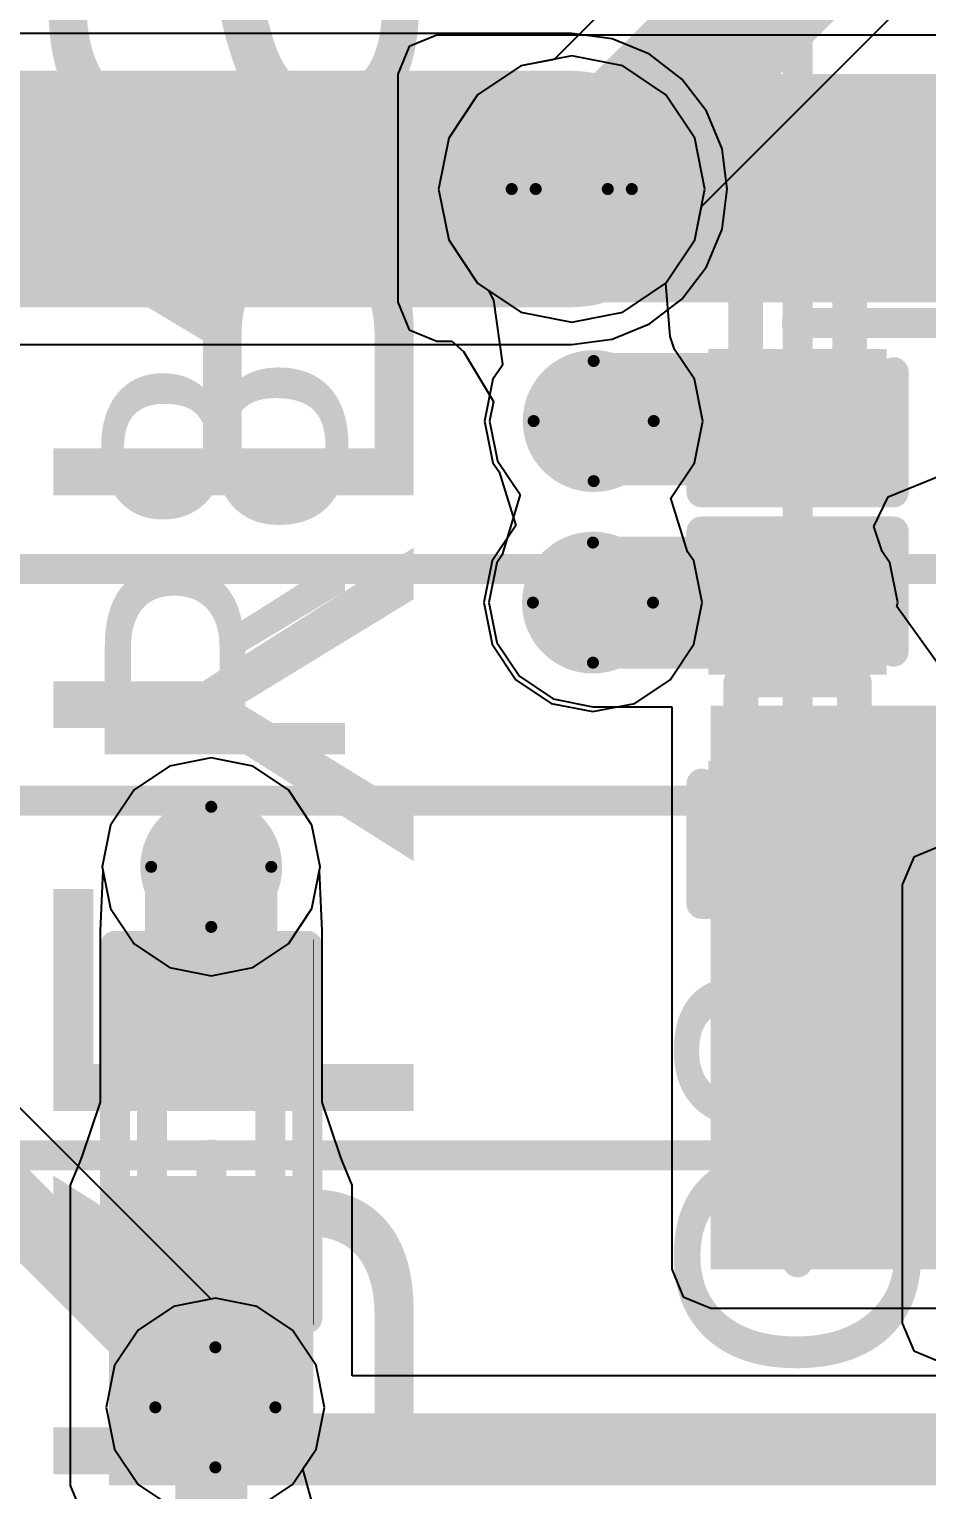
# Model space of a CAD drawing. Header units: millimetres. Extents: x -16 to 330, y -45 to 150.
# Drawn here: x 81.49 to 85.28, y 56.34 to 62.52 of the extents above; entities that cross this region are included whole.
import ezdxf

# ---------------------------------------------------------------- set-up
doc = ezdxf.new("R2010")
doc.units = ezdxf.units.MM
for name, color, linetype in [('BottomLayer', 5, 'Continuous'), ('BottomOverlay', 54, 'Continuous'), ('BottomSolder', 6, 'Continuous'), ('DrillDrawing', 1, 'Continuous'), ('Mechanical13', 56, 'Continuous'), ('MidLayer1', 16, 'Continuous'), ('MidLayer2', 76, 'Continuous'), ('TopLayer', 1, 'Continuous'), ('TopOverlay', 2, 'Continuous'), ('TopPaste', 8, 'Continuous'), ('TopSolder', 216, 'Continuous'), ('ViaHoleLayer', 16, 'Continuous')]:
    doc.layers.add(name, color=color, linetype=linetype)
doc.styles.add('Arial', font='arial.ttf', dxfattribs={"height": 0.2})

# ---------------------------------------------------------------- blocks, each defined once
blk = doc.blocks.new('C___0402_4')
at = {"layer": 'TopLayer'}
for points in [[(-0.6985, -0.3175), (-0.6985, 0.3175), (-0.2413, 0.3175), (-0.2413, -0.3175)], [(0.2413, -0.3175), (0.2413, 0.3175), (0.6985, 0.3175), (0.6985, -0.3175)]]:
    blk.add_hatch(color=1, dxfattribs=at).paths.add_polyline_path(points)
at = {"layer": 'TopPaste'}
for points in [[(-0.6985, -0.3175), (-0.6985, 0.3175), (-0.2413, 0.3175), (-0.2413, -0.3175)], [(0.2413, -0.3175), (0.2413, 0.3175), (0.6985, 0.3175), (0.6985, -0.3175)]]:
    blk.add_hatch(color=8, dxfattribs=at).paths.add_polyline_path(points)
at = {"layer": 'TopSolder'}
for points in [[(-0.7585, -0.3775), (-0.7585, 0.3775), (-0.1813, 0.3775), (-0.1813, -0.3775)], [(0.1813, -0.3775), (0.1813, 0.3775), (0.7585, 0.3775), (0.7585, -0.3775)]]:
    blk.add_hatch(color=216, dxfattribs=at).paths.add_polyline_path(points)
at = {"layer": 'TopOverlay', "const_width": 0.127}
for points in [[(-0.7874, -0.4064), (-0.7874, 0.4064)], [(-0.2794, 0.4064), (-0.7874, 0.4064)], [(0.7874, 0.4064), (0.2794, 0.4064)], [(0.7874, -0.4064), (0.7874, 0.4064)], [(-0.2794, -0.4064), (-0.7874, -0.4064)], [(0.7874, -0.4064), (0.2794, -0.4064)]]:
    blk.add_lwpolyline(points, dxfattribs=at)
at = {"layer": 'TopOverlay', "const_width": 0.0635}
for points in [[(-0.8191, 0.4064, 1), (-0.7556, 0.4064, 1)], [(-0.8191, 0.4064, 1), (-0.7556, 0.4064, 1)], [(-0.3111, 0.4064, 1), (-0.2477, 0.4064, 1)], [(0.2477, 0.4064, 1), (0.3111, 0.4064, 1)], [(0.7556, 0.4064, 1), (0.8191, 0.4064, 1)], [(0.7556, 0.4064, 1), (0.8191, 0.4064, 1)], [(-0.8191, -0.4064, 1), (-0.7556, -0.4064, 1)], [(-0.8191, -0.4064, 1), (-0.7556, -0.4064, 1)], [(-0.3111, -0.4064, 1), (-0.2477, -0.4064, 1)], [(0.2477, -0.4064, 1), (0.3111, -0.4064, 1)], [(0.7556, -0.4064, 1), (0.8191, -0.4064, 1)], [(0.7556, -0.4064, 1), (0.8191, -0.4064, 1)]]:
    blk.add_lwpolyline(points, format="xyb", close=True, dxfattribs=at)
blk = doc.blocks.new('C___0402_57')
at = {"layer": 'TopLayer'}
for points in [[(-0.6985, -0.3175), (-0.6985, 0.3175), (-0.2413, 0.3175), (-0.2413, -0.3175)], [(0.2413, -0.3175), (0.2413, 0.3175), (0.6985, 0.3175), (0.6985, -0.3175)]]:
    blk.add_hatch(color=1, dxfattribs=at).paths.add_polyline_path(points)
at = {"layer": 'TopPaste'}
for points in [[(-0.6985, -0.3175), (-0.6985, 0.3175), (-0.2413, 0.3175), (-0.2413, -0.3175)], [(0.2413, -0.3175), (0.2413, 0.3175), (0.6985, 0.3175), (0.6985, -0.3175)]]:
    blk.add_hatch(color=8, dxfattribs=at).paths.add_polyline_path(points)
at = {"layer": 'TopSolder'}
for points in [[(-0.7585, -0.3775), (-0.7585, 0.3775), (-0.1813, 0.3775), (-0.1813, -0.3775)], [(0.1813, -0.3775), (0.1813, 0.3775), (0.7585, 0.3775), (0.7585, -0.3775)]]:
    blk.add_hatch(color=216, dxfattribs=at).paths.add_polyline_path(points)
at = {"layer": 'TopOverlay', "const_width": 0.127}
for points in [[(-0.7874, 0.4064), (-0.2794, 0.4064)], [(-0.7874, 0.4064), (-0.7874, -0.4064)], [(0.2794, 0.4064), (0.7874, 0.4064)], [(0.7874, 0.4064), (0.7874, -0.4064)], [(-0.7874, -0.4064), (-0.2794, -0.4064)], [(0.2794, -0.4064), (0.7874, -0.4064)]]:
    blk.add_lwpolyline(points, dxfattribs=at)
at = {"layer": 'TopOverlay', "const_width": 0.0635}
for points in [[(-0.8191, 0.4064, 1), (-0.7556, 0.4064, 1)], [(-0.8191, 0.4064, 1), (-0.7556, 0.4064, 1)], [(-0.3111, 0.4064, 1), (-0.2477, 0.4064, 1)], [(0.2477, 0.4064, 1), (0.3111, 0.4064, 1)], [(0.7556, 0.4064, 1), (0.8191, 0.4064, 1)], [(0.7556, 0.4064, 1), (0.8191, 0.4064, 1)], [(-0.8191, -0.4064, 1), (-0.7556, -0.4064, 1)], [(-0.8191, -0.4064, 1), (-0.7556, -0.4064, 1)], [(-0.3111, -0.4064, 1), (-0.2477, -0.4064, 1)], [(0.2477, -0.4064, 1), (0.3111, -0.4064, 1)], [(0.7556, -0.4064, 1), (0.8191, -0.4064, 1)], [(0.7556, -0.4064, 1), (0.8191, -0.4064, 1)]]:
    blk.add_lwpolyline(points, format="xyb", close=True, dxfattribs=at)
blk = doc.blocks.new('R___0402_107')
at = {"layer": 'TopLayer'}
for points in [[(-0.6985, -0.3175), (-0.6985, 0.3175), (-0.2413, 0.3175), (-0.2413, -0.3175)], [(0.2413, -0.3175), (0.2413, 0.3175), (0.6985, 0.3175), (0.6985, -0.3175)]]:
    blk.add_hatch(color=1, dxfattribs=at).paths.add_polyline_path(points)
at = {"layer": 'TopPaste'}
for points in [[(-0.6985, -0.3175), (-0.6985, 0.3175), (-0.2413, 0.3175), (-0.2413, -0.3175)], [(0.2413, -0.3175), (0.2413, 0.3175), (0.6985, 0.3175), (0.6985, -0.3175)]]:
    blk.add_hatch(color=8, dxfattribs=at).paths.add_polyline_path(points)
at = {"layer": 'TopSolder'}
for points in [[(-0.7535, -0.3725), (-0.7535, 0.3725), (-0.1863, 0.3725), (-0.1863, -0.3725)], [(0.1863, -0.3725), (0.1863, 0.3725), (0.7535, 0.3725), (0.7535, -0.3725)]]:
    blk.add_hatch(color=216, dxfattribs=at).paths.add_polyline_path(points)
at = {"layer": 'TopOverlay'}
for points, const_width in [([(-0.7874, 0.4064), (-0.7874, -0.4064)], 0.127), ([(-0.7874, 0.4064), (0.7874, 0.4064)], 0.127), ([(0.7874, 0.4064), (0.7874, -0.4064)], 0.127), ([(-0.7874, -0.4064), (0.7874, -0.4064)], 0.127), ([(-0.8128, -0.4318), (0.8128, -0.4318)], 0.00323)]:
    blk.add_lwpolyline(points, dxfattribs=dict(at, const_width=const_width))
for points, const_width in [([(-0.8191, 0.4064, 1), (-0.7556, 0.4064, 1)], 0.0635), ([(-0.8191, 0.4064, 1), (-0.7556, 0.4064, 1)], 0.0635), ([(0.7556, 0.4064, 1), (0.8191, 0.4064, 1)], 0.0635), ([(0.7556, 0.4064, 1), (0.8191, 0.4064, 1)], 0.0635), ([(-0.8191, -0.4064, 1), (-0.7556, -0.4064, 1)], 0.0635), ([(-0.8191, -0.4064, 1), (-0.7556, -0.4064, 1)], 0.0635), ([(0.7556, -0.4064, 1), (0.8191, -0.4064, 1)], 0.0635), ([(0.7556, -0.4064, 1), (0.8191, -0.4064, 1)], 0.0635), ([(-0.8136, -0.4318, 1), (-0.812, -0.4318, 1)], 0.00161), ([(0.812, -0.4318, 1), (0.8136, -0.4318, 1)], 0.00161)]:
    blk.add_lwpolyline(points, format="xyb", close=True, dxfattribs=dict(at, const_width=const_width))

msp = doc.modelspace()

# ---------------------------------------------------------------- hatches: boundary and pattern name
at = {"layer": 'BottomLayer'}
h = msp.add_hatch(color=5, dxfattribs=at)
edge = h.paths.add_edge_path()
edge.add_arc((83.7811, 61.8456), 0.4, 0, 360)
h = msp.add_hatch(color=5, dxfattribs=at)
edge = h.paths.add_edge_path()
edge.add_arc((83.8739, 60.8642), 0.3, 0, 360)
h = msp.add_hatch(color=5, dxfattribs=at)
edge = h.paths.add_edge_path()
edge.add_arc((83.8708, 60.0964), 0.3, 0, 360)
h = msp.add_hatch(color=5, dxfattribs=at)
edge = h.paths.add_edge_path()
edge.add_arc((82.2562, 58.9788), 0.3, 0, 360)
h = msp.add_hatch(color=5, dxfattribs=at)
edge = h.paths.add_edge_path()
edge.add_arc((82.2738, 56.6928), 0.3, 0, 360)
at = {"layer": 'BottomSolder'}
h = msp.add_hatch(color=6, dxfattribs=at)
edge = h.paths.add_edge_path()
edge.add_arc((83.7811, 61.8456), 0.2, 0, 360)
h = msp.add_hatch(color=6, dxfattribs=at)
edge = h.paths.add_edge_path()
edge.add_arc((83.8739, 60.8642), 0.15, 0, 360)
h = msp.add_hatch(color=6, dxfattribs=at)
edge = h.paths.add_edge_path()
edge.add_arc((83.8708, 60.0964), 0.15, 0, 360)
h = msp.add_hatch(color=6, dxfattribs=at)
edge = h.paths.add_edge_path()
edge.add_arc((82.2562, 58.9788), 0.15, 0, 360)
h = msp.add_hatch(color=6, dxfattribs=at)
edge = h.paths.add_edge_path()
edge.add_arc((82.2738, 56.6928), 0.15, 0, 360)
at = {"layer": 'MidLayer1'}
h = msp.add_hatch(color=16, dxfattribs=at)
edge = h.paths.add_edge_path()
edge.add_arc((83.7811, 61.8456), 0.4, 0, 360)
h = msp.add_hatch(color=16, dxfattribs=at)
edge = h.paths.add_edge_path()
edge.add_arc((83.8739, 60.8642), 0.3, 0, 360)
h = msp.add_hatch(color=16, dxfattribs=at)
edge = h.paths.add_edge_path()
edge.add_arc((83.8708, 60.0964), 0.3, 0, 360)
h = msp.add_hatch(color=16, dxfattribs=at)
edge = h.paths.add_edge_path()
edge.add_arc((82.2562, 58.9788), 0.3, 0, 360)
h = msp.add_hatch(color=16, dxfattribs=at)
edge = h.paths.add_edge_path()
edge.add_arc((82.2738, 56.6928), 0.3, 0, 360)
at = {"layer": 'MidLayer2'}
h = msp.add_hatch(color=76, dxfattribs=at)
edge = h.paths.add_edge_path()
edge.add_arc((83.7811, 61.8456), 0.4, 0, 360)
h = msp.add_hatch(color=76, dxfattribs=at)
edge = h.paths.add_edge_path()
edge.add_arc((83.8739, 60.8642), 0.3, 0, 360)
h = msp.add_hatch(color=76, dxfattribs=at)
edge = h.paths.add_edge_path()
edge.add_arc((83.8708, 60.0964), 0.3, 0, 360)
h = msp.add_hatch(color=76, dxfattribs=at)
edge = h.paths.add_edge_path()
edge.add_arc((82.2562, 58.9788), 0.3, 0, 360)
h = msp.add_hatch(color=76, dxfattribs=at)
edge = h.paths.add_edge_path()
edge.add_arc((82.2738, 56.6928), 0.3, 0, 360)
at = {"layer": 'TopLayer'}
for points in [[(83.2104, 61.3664), (87.9348, 61.3664), (87.9348, 62.3316), (83.2104, 62.3316)], [(84.3692, 57.277), (88.265, 57.277), (88.265, 59.6604), (84.3692, 59.6604)], [(84.3692, 57.277), (90.9574, 57.277), (90.9574, 59.1042), (84.3692, 59.1042)], [(81.8244, 56.3626), (82.688, 56.3626), (82.688, 57.6326), (81.8244, 57.6326)]]:
    msp.add_hatch(color=1, dxfattribs=at).paths.add_polyline_path(points)
h = msp.add_hatch(color=1, dxfattribs=at)
edge = h.paths.add_edge_path()
edge.add_arc((83.7811, 61.8456), 0.4, 0, 360)
h = msp.add_hatch(color=1, dxfattribs=at)
edge = h.paths.add_edge_path()
edge.add_arc((83.8739, 60.8642), 0.3, 0, 360)
h = msp.add_hatch(color=1, dxfattribs=at)
edge = h.paths.add_edge_path()
edge.add_arc((83.8708, 60.0964), 0.3, 0, 360)
h = msp.add_hatch(color=1, dxfattribs=at)
edge = h.paths.add_edge_path()
edge.add_arc((82.2562, 58.9788), 0.3, 0, 360)
h = msp.add_hatch(color=1, dxfattribs=at)
edge = h.paths.add_edge_path()
edge.add_arc((82.2738, 56.6928), 0.3, 0, 360)
at = {"layer": 'TopSolder'}
h = msp.add_hatch(color=216, dxfattribs=at)
edge = h.paths.add_edge_path()
edge.add_arc((83.7811, 61.8456), 0.2, 0, 360)
h = msp.add_hatch(color=216, dxfattribs=at)
edge = h.paths.add_edge_path()
edge.add_arc((83.8739, 60.8642), 0.15, 0, 360)
h = msp.add_hatch(color=216, dxfattribs=at)
edge = h.paths.add_edge_path()
edge.add_arc((83.8708, 60.0964), 0.15, 0, 360)
h = msp.add_hatch(color=216, dxfattribs=at)
edge = h.paths.add_edge_path()
edge.add_arc((82.2562, 58.9788), 0.15, 0, 360)
h = msp.add_hatch(color=216, dxfattribs=at)
edge = h.paths.add_edge_path()
edge.add_arc((82.2738, 56.6928), 0.15, 0, 360)
at = {"layer": 'ViaHoleLayer'}
h = msp.add_hatch(color=16, dxfattribs=at)
edge = h.paths.add_edge_path()
edge.add_arc((83.7811, 61.8456), 0.2, 0, 360)
h = msp.add_hatch(color=16, dxfattribs=at)
edge = h.paths.add_edge_path()
edge.add_arc((83.8739, 60.8642), 0.15, 0, 360)
h = msp.add_hatch(color=16, dxfattribs=at)
edge = h.paths.add_edge_path()
edge.add_arc((83.8708, 60.0964), 0.15, 0, 360)
h = msp.add_hatch(color=16, dxfattribs=at)
edge = h.paths.add_edge_path()
edge.add_arc((82.2562, 58.9788), 0.15, 0, 360)
h = msp.add_hatch(color=16, dxfattribs=at)
edge = h.paths.add_edge_path()
edge.add_arc((82.2738, 56.6928), 0.15, 0, 360)

# ---------------------------------------------------------------- linework, layer by layer
at = {"layer": 'BottomLayer'}
for p, q in [((83.7811, 62.5036), (68.4354, 62.5036)), ((83.9514, 62.4812), (83.7811, 62.5036)), ((84.1101, 62.4155), (83.9514, 62.4812)), ((84.2464, 62.3109), (84.1101, 62.4155)), ((84.351, 62.1746), (84.2464, 62.3109)), ((84.4167, 62.0159), (84.351, 62.1746)), ((84.4391, 61.8456), (84.4167, 62.0159)), ((84.4167, 61.6753), (84.4391, 61.8456)), ((84.351, 61.5166), (84.4167, 61.6753)), ((84.2464, 61.3803), (84.351, 61.5166)), ((84.1101, 61.2757), (84.2464, 61.3803)), ((83.9514, 61.21), (84.1101, 61.2757)), ((68.708, 61.1876), (83.7811, 61.1876)), ((83.7811, 61.1876), (83.9514, 61.21)), ((82.2562, 59.4401), (82.0797, 59.405)), ((82.4328, 59.405), (82.2562, 59.4401)), ((82.0797, 59.405), (81.9301, 59.305)), ((82.5824, 59.305), (82.4328, 59.405)), ((81.9301, 59.305), (81.8301, 59.1553)), ((82.6824, 59.1553), (82.5824, 59.305)), ((81.8301, 59.1553), (81.795, 58.9788)), ((82.7175, 58.9788), (82.6824, 59.1553)), ((85.344, 59.0676), (85.2273, 59.0193)), ((85.2273, 59.0193), (85.179, 58.9026)), ((81.795, 58.9788), (81.8301, 58.8023)), ((82.6824, 58.8023), (82.7175, 58.9788)), ((85.179, 58.9026), (85.179, 57.0484)), ((81.8301, 58.8023), (81.9301, 58.6526)), ((82.5824, 58.6526), (82.6824, 58.8023)), ((81.9301, 58.6526), (82.0797, 58.5527)), ((82.4328, 58.5527), (82.5824, 58.6526)), ((82.0797, 58.5527), (82.2562, 58.5175)), ((82.2562, 58.5175), (82.4328, 58.5527)), ((82.2556, 57.1505), (80.9231, 58.483)), ((82.2738, 57.1541), (82.2556, 57.1505)), ((82.4503, 57.119), (82.2738, 57.1541)), ((82.5999, 57.019), (82.4503, 57.119)), ((82.6999, 56.8693), (82.5999, 57.019)), ((85.179, 57.0484), (85.2273, 56.9318)), ((85.2273, 56.9318), (85.344, 56.8835)), ((82.735, 56.6928), (82.6999, 56.8693)), ((82.6999, 56.5163), (82.735, 56.6928)), ((82.6443, 56.433), (82.6999, 56.5163)), ((82.7071, 56.2022), (82.6443, 56.433))]:
    msp.add_line(p, q, dxfattribs=at)
for points, const_width in [([(68.4354, 61.8456), (83.7811, 61.8456)], 1), ([(80.7034, 58.2632), (82.2738, 56.6928)], 0.3048), ([(82.2562, 55.2646), (82.2562, 56.6928)], 0.3048)]:
    msp.add_lwpolyline(points, dxfattribs=dict(at, const_width=const_width))
for points, const_width in [([(83.5311, 61.8456, 1), (84.0311, 61.8456, 1)], 0.5), ([(82.18, 56.6928, 1), (82.3324, 56.6928, 1)], 0.1524), ([(82.1976, 56.6928, 1), (82.35, 56.6928, 1)], 0.1524)]:
    msp.add_lwpolyline(points, format="xyb", close=True, dxfattribs=dict(at, const_width=const_width))
at = {"layer": 'DrillDrawing'}
for points, const_width in [([(84.0351, 61.8456, 1), (83.5271, 61.8456, 1)], 0.0508), ([(83.9335, 61.8456, 1), (83.6287, 61.8456, 1)], 0.0508), ([(83.5144, 61.8456, 1), (83.5398, 61.8456, 1)], 0.0254), ([(83.616, 61.8456, 1), (83.6414, 61.8456, 1)], 0.0254), ([(83.9208, 61.8456, 1), (83.9462, 61.8456, 1)], 0.0254), ([(84.0224, 61.8456, 1), (84.0478, 61.8456, 1)], 0.0254), ([(83.8612, 61.1182, 1), (83.8866, 61.1182, 1)], 0.0254), ([(83.8612, 61.1182, 1), (83.8866, 61.1182, 1)], 0.0254), ([(83.6072, 60.8642, 1), (83.6326, 60.8642, 1)], 0.0254), ([(83.6072, 60.8642, 1), (83.6326, 60.8642, 1)], 0.0254), ([(84.1152, 60.8642, 1), (84.1406, 60.8642, 1)], 0.0254), ([(84.1152, 60.8642, 1), (84.1406, 60.8642, 1)], 0.0254), ([(83.8612, 60.6102, 1), (83.8866, 60.6102, 1)], 0.0254), ([(83.8612, 60.6102, 1), (83.8866, 60.6102, 1)], 0.0254), ([(83.8581, 60.3504, 1), (83.8835, 60.3504, 1)], 0.0254), ([(83.8581, 60.3504, 1), (83.8835, 60.3504, 1)], 0.0254), ([(83.6041, 60.0964, 1), (83.6295, 60.0964, 1)], 0.0254), ([(83.6041, 60.0964, 1), (83.6295, 60.0964, 1)], 0.0254), ([(84.1121, 60.0964, 1), (84.1375, 60.0964, 1)], 0.0254), ([(84.1121, 60.0964, 1), (84.1375, 60.0964, 1)], 0.0254), ([(83.8581, 59.8424, 1), (83.8835, 59.8424, 1)], 0.0254), ([(83.8581, 59.8424, 1), (83.8835, 59.8424, 1)], 0.0254), ([(82.2435, 59.2328, 1), (82.2689, 59.2328, 1)], 0.0254), ([(82.2435, 59.2328, 1), (82.2689, 59.2328, 1)], 0.0254), ([(81.9895, 58.9788, 1), (82.0149, 58.9788, 1)], 0.0254), ([(81.9895, 58.9788, 1), (82.0149, 58.9788, 1)], 0.0254), ([(82.4975, 58.9788, 1), (82.5229, 58.9788, 1)], 0.0254), ([(82.4975, 58.9788, 1), (82.5229, 58.9788, 1)], 0.0254), ([(82.2435, 58.7248, 1), (82.2689, 58.7248, 1)], 0.0254), ([(82.2435, 58.7248, 1), (82.2689, 58.7248, 1)], 0.0254), ([(82.2611, 56.9468, 1), (82.2865, 56.9468, 1)], 0.0254), ([(82.2611, 56.9468, 1), (82.2865, 56.9468, 1)], 0.0254), ([(82.0071, 56.6928, 1), (82.0325, 56.6928, 1)], 0.0254), ([(82.0071, 56.6928, 1), (82.0325, 56.6928, 1)], 0.0254), ([(82.5151, 56.6928, 1), (82.5405, 56.6928, 1)], 0.0254), ([(82.5151, 56.6928, 1), (82.5405, 56.6928, 1)], 0.0254), ([(82.2611, 56.4388, 1), (82.2865, 56.4388, 1)], 0.0254), ([(82.2611, 56.4388, 1), (82.2865, 56.4388, 1)], 0.0254)]:
    msp.add_lwpolyline(points, format="xyb", close=True, dxfattribs=dict(at, const_width=const_width))
at = {"layer": 'DrillDrawing', "const_width": 0.0508}
for points in [[(83.6199, 60.8642), (83.8739, 61.1182)], [(83.8739, 61.1182), (84.1279, 60.8642)], [(83.6199, 60.8642), (83.8739, 60.6102)], [(83.8739, 60.6102), (84.1279, 60.8642)], [(83.6168, 60.0964), (83.8708, 60.3504)], [(83.8708, 60.3504), (84.1248, 60.0964)], [(83.6168, 60.0964), (83.8708, 59.8424)], [(83.8708, 59.8424), (84.1248, 60.0964)], [(82.0022, 58.9788), (82.2562, 59.2328)], [(82.2562, 59.2328), (82.5102, 58.9788)], [(82.0022, 58.9788), (82.2562, 58.7248)], [(82.2562, 58.7248), (82.5102, 58.9788)], [(82.0198, 56.6928), (82.2738, 56.9468)], [(82.2738, 56.9468), (82.5278, 56.6928)], [(82.0198, 56.6928), (82.2738, 56.4388)], [(82.2738, 56.4388), (82.5278, 56.6928)]]:
    msp.add_lwpolyline(points, dxfattribs=at)
at = {"layer": 'Mechanical13', "const_width": 0.127}
for points in [[(84.7362, 59.2588), (84.7362, 63.2312)], [(84.7362, 59.2588), (84.7362, 63.2312)], [(84.4862, 61.7788), (84.5062, 61.7788)], [(84.4862, 61.5788), (84.4862, 61.7788)], [(84.5062, 61.7788), (84.9662, 61.7788)], [(84.5062, 60.7788), (84.5062, 61.7788)], [(84.9662, 61.7788), (84.9862, 61.7788)], [(84.9662, 60.7788), (84.9662, 61.7788)], [(84.9862, 61.5788), (84.9862, 61.7788)], [(84.4862, 61.5788), (84.5062, 61.5788)], [(84.5062, 61.5788), (84.9662, 61.5788)], [(84.5262, 60.9788), (84.5262, 61.5788)], [(84.9462, 60.9788), (84.9462, 61.5788)], [(84.9662, 61.5788), (84.9862, 61.5788)], [(84.7362, 57.3064), (84.7362, 61.2788)], [(84.7362, 57.3064), (84.7362, 61.2788)], [(84.7362, 61.2788), (92.681, 61.2788)], [(84.7362, 61.2788), (92.681, 61.2788)], [(84.4862, 60.9788), (84.5062, 60.9788)], [(84.4862, 60.7788), (84.4862, 60.9788)], [(84.5062, 60.9788), (84.9662, 60.9788)], [(84.9662, 60.9788), (84.9862, 60.9788)], [(84.9862, 60.7788), (84.9862, 60.9788)], [(84.4862, 60.7788), (84.5062, 60.7788)], [(84.5062, 60.7788), (84.9662, 60.7788)], [(84.9662, 60.7788), (84.9862, 60.7788)], [(78.7915, 60.2388), (86.7362, 60.2388)], [(78.7915, 60.2388), (86.7362, 60.2388)], [(84.4862, 59.7588), (84.5062, 59.7588)], [(84.4862, 59.5588), (84.4862, 59.7588)], [(84.5062, 59.7588), (84.9662, 59.7588)], [(84.5062, 58.7588), (84.5062, 59.7588)], [(84.9662, 59.7588), (84.9862, 59.7588)], [(84.9662, 58.7588), (84.9662, 59.7588)], [(84.9862, 59.5588), (84.9862, 59.7588)], [(84.4862, 59.5588), (84.5062, 59.5588)], [(84.5062, 59.5588), (84.9662, 59.5588)], [(84.5262, 58.9588), (84.5262, 59.5588)], [(84.9462, 58.9588), (84.9462, 59.5588)], [(84.9662, 59.5588), (84.9862, 59.5588)], [(76.7915, 59.2588), (84.7362, 59.2588)], [(76.7915, 59.2588), (84.7362, 59.2588)], [(84.4862, 58.9588), (84.5062, 58.9588)], [(84.4862, 58.7588), (84.4862, 58.9588)], [(84.5062, 58.9588), (84.9662, 58.9588)], [(84.9662, 58.9588), (84.9862, 58.9588)], [(84.9862, 58.7588), (84.9862, 58.9588)], [(84.4862, 58.7588), (84.5062, 58.7588)], [(84.5062, 58.7588), (84.9662, 58.7588)], [(84.9662, 58.7588), (84.9862, 58.7588)], [(82.0062, 58.2588), (82.5062, 58.2588)], [(82.0062, 58.2238), (82.0062, 58.2588)], [(82.5062, 58.2238), (82.5062, 58.2588)], [(82.0062, 58.2238), (82.5062, 58.2238)], [(82.0062, 58.0938), (82.0062, 58.2238)], [(82.5062, 58.0938), (82.5062, 58.2238)], [(82.0062, 58.0938), (82.5062, 58.0938)], [(82.0062, 58.0588), (82.0062, 58.0938)], [(82.5062, 58.0588), (82.5062, 58.0938)], [(82.0062, 58.0588), (82.5062, 58.0588)], [(82.0062, 57.4588), (82.0062, 58.0588)], [(82.5062, 57.4588), (82.5062, 58.0588)], [(74.7562, 57.7588), (82.701, 57.7588)], [(74.7562, 57.7588), (82.701, 57.7588)], [(77.2562, 57.7588), (85.201, 57.7588)], [(77.2562, 57.7588), (85.201, 57.7588)], [(79.7562, 57.7588), (87.701, 57.7588)], [(79.7562, 57.7588), (87.701, 57.7588)], [(82.2562, 57.7588), (90.201, 57.7588)], [(82.2562, 53.7864), (82.2562, 57.7588)], [(82.2562, 57.7588), (90.201, 57.7588)], [(82.2562, 53.7864), (82.2562, 57.7588)], [(82.0062, 57.4588), (82.5062, 57.4588)], [(82.0062, 57.4238), (82.0062, 57.4588)], [(82.5062, 57.4238), (82.5062, 57.4588)], [(82.0062, 57.4238), (82.5062, 57.4238)], [(82.0062, 57.2938), (82.0062, 57.4238)], [(82.5062, 57.2938), (82.5062, 57.4238)], [(82.0062, 57.2938), (82.5062, 57.2938)], [(82.0062, 57.2588), (82.0062, 57.2938)], [(82.5062, 57.2588), (82.5062, 57.2938)], [(82.0062, 57.2588), (82.5062, 57.2588)]]:
    msp.add_lwpolyline(points, dxfattribs=at)
at = {"layer": 'Mechanical13'}
for points, const_width in [([(84.4545, 61.7788, 1), (84.518, 61.7788, 1)], 0.0635), ([(84.4545, 61.7788, 1), (84.518, 61.7788, 1)], 0.0635), ([(84.4745, 61.7788, 1), (84.538, 61.7788, 1)], 0.0635), ([(84.4745, 61.7788, 1), (84.538, 61.7788, 1)], 0.0635), ([(84.4745, 61.7788, 1), (84.538, 61.7788, 1)], 0.0635), ([(84.9345, 61.7788, 1), (84.998, 61.7788, 1)], 0.0635), ([(84.9345, 61.7788, 1), (84.998, 61.7788, 1)], 0.0635), ([(84.9345, 61.7788, 1), (84.998, 61.7788, 1)], 0.0635), ([(84.9545, 61.7788, 1), (85.018, 61.7788, 1)], 0.0635), ([(84.9545, 61.7788, 1), (85.018, 61.7788, 1)], 0.0635), ([(84.4545, 61.5788, 1), (84.518, 61.5788, 1)], 0.0635), ([(84.4545, 61.5788, 1), (84.518, 61.5788, 1)], 0.0635), ([(84.4745, 61.5788, 1), (84.538, 61.5788, 1)], 0.0635), ([(84.4745, 61.5788, 1), (84.538, 61.5788, 1)], 0.0635), ([(84.4945, 61.5788, 1), (84.558, 61.5788, 1)], 0.0635), ([(84.9145, 61.5788, 1), (84.978, 61.5788, 1)], 0.0635), ([(84.9345, 61.5788, 1), (84.998, 61.5788, 1)], 0.0635), ([(84.9345, 61.5788, 1), (84.998, 61.5788, 1)], 0.0635), ([(84.9545, 61.5788, 1), (85.018, 61.5788, 1)], 0.0635), ([(84.9545, 61.5788, 1), (85.018, 61.5788, 1)], 0.0635), ([(84.7394, 61.2788, 1), (84.7331, 61.2788, 1)], 0.127), ([(84.7394, 61.2788, 1), (84.7331, 61.2788, 1)], 0.127), ([(84.7013, 61.2788, 1), (84.7648, 61.2788, 1)], 0.0635), ([(84.7013, 61.2788, 1), (84.7648, 61.2788, 1)], 0.0635), ([(84.7045, 61.2788, 1), (84.768, 61.2788, 1)], 0.0635), ([(84.7045, 61.2788, 1), (84.768, 61.2788, 1)], 0.0635), ([(84.7045, 61.2788, 1), (84.768, 61.2788, 1)], 0.0635), ([(84.7045, 61.2788, 1), (84.768, 61.2788, 1)], 0.0635), ([(84.7077, 61.2788, 1), (84.7712, 61.2788, 1)], 0.0635), ([(84.7077, 61.2788, 1), (84.7712, 61.2788, 1)], 0.0635), ([(84.4545, 60.9788, 1), (84.518, 60.9788, 1)], 0.0635), ([(84.4545, 60.9788, 1), (84.518, 60.9788, 1)], 0.0635), ([(84.4745, 60.9788, 1), (84.538, 60.9788, 1)], 0.0635), ([(84.4745, 60.9788, 1), (84.538, 60.9788, 1)], 0.0635), ([(84.4945, 60.9788, 1), (84.558, 60.9788, 1)], 0.0635), ([(84.9145, 60.9788, 1), (84.978, 60.9788, 1)], 0.0635), ([(84.9345, 60.9788, 1), (84.998, 60.9788, 1)], 0.0635), ([(84.9345, 60.9788, 1), (84.998, 60.9788, 1)], 0.0635), ([(84.9545, 60.9788, 1), (85.018, 60.9788, 1)], 0.0635), ([(84.9545, 60.9788, 1), (85.018, 60.9788, 1)], 0.0635), ([(84.4545, 60.7788, 1), (84.518, 60.7788, 1)], 0.0635), ([(84.4545, 60.7788, 1), (84.518, 60.7788, 1)], 0.0635), ([(84.4745, 60.7788, 1), (84.538, 60.7788, 1)], 0.0635), ([(84.4745, 60.7788, 1), (84.538, 60.7788, 1)], 0.0635), ([(84.4745, 60.7788, 1), (84.538, 60.7788, 1)], 0.0635), ([(84.9345, 60.7788, 1), (84.998, 60.7788, 1)], 0.0635), ([(84.9345, 60.7788, 1), (84.998, 60.7788, 1)], 0.0635), ([(84.9345, 60.7788, 1), (84.998, 60.7788, 1)], 0.0635), ([(84.9545, 60.7788, 1), (85.018, 60.7788, 1)], 0.0635), ([(84.9545, 60.7788, 1), (85.018, 60.7788, 1)], 0.0635), ([(84.4545, 59.7588, 1), (84.518, 59.7588, 1)], 0.0635), ([(84.4545, 59.7588, 1), (84.518, 59.7588, 1)], 0.0635), ([(84.4745, 59.7588, 1), (84.538, 59.7588, 1)], 0.0635), ([(84.4745, 59.7588, 1), (84.538, 59.7588, 1)], 0.0635), ([(84.4745, 59.7588, 1), (84.538, 59.7588, 1)], 0.0635), ([(84.9345, 59.7588, 1), (84.998, 59.7588, 1)], 0.0635), ([(84.9345, 59.7588, 1), (84.998, 59.7588, 1)], 0.0635), ([(84.9345, 59.7588, 1), (84.998, 59.7588, 1)], 0.0635), ([(84.9545, 59.7588, 1), (85.018, 59.7588, 1)], 0.0635), ([(84.9545, 59.7588, 1), (85.018, 59.7588, 1)], 0.0635), ([(84.4545, 59.5588, 1), (84.518, 59.5588, 1)], 0.0635), ([(84.4545, 59.5588, 1), (84.518, 59.5588, 1)], 0.0635), ([(84.4745, 59.5588, 1), (84.538, 59.5588, 1)], 0.0635), ([(84.4745, 59.5588, 1), (84.538, 59.5588, 1)], 0.0635), ([(84.4945, 59.5588, 1), (84.558, 59.5588, 1)], 0.0635), ([(84.9145, 59.5588, 1), (84.978, 59.5588, 1)], 0.0635), ([(84.9345, 59.5588, 1), (84.998, 59.5588, 1)], 0.0635), ([(84.9345, 59.5588, 1), (84.998, 59.5588, 1)], 0.0635), ([(84.9545, 59.5588, 1), (85.018, 59.5588, 1)], 0.0635), ([(84.9545, 59.5588, 1), (85.018, 59.5588, 1)], 0.0635), ([(84.7394, 59.2588, 1), (84.7331, 59.2588, 1)], 0.127), ([(84.7394, 59.2588, 1), (84.7331, 59.2588, 1)], 0.127), ([(84.7013, 59.2588, 1), (84.7648, 59.2588, 1)], 0.0635), ([(84.7013, 59.2588, 1), (84.7648, 59.2588, 1)], 0.0635), ([(84.7045, 59.2588, 1), (84.768, 59.2588, 1)], 0.0635), ([(84.7045, 59.2588, 1), (84.768, 59.2588, 1)], 0.0635), ([(84.7045, 59.2588, 1), (84.768, 59.2588, 1)], 0.0635), ([(84.7045, 59.2588, 1), (84.768, 59.2588, 1)], 0.0635), ([(84.7077, 59.2588, 1), (84.7712, 59.2588, 1)], 0.0635), ([(84.7077, 59.2588, 1), (84.7712, 59.2588, 1)], 0.0635), ([(84.4545, 58.9588, 1), (84.518, 58.9588, 1)], 0.0635), ([(84.4545, 58.9588, 1), (84.518, 58.9588, 1)], 0.0635), ([(84.4745, 58.9588, 1), (84.538, 58.9588, 1)], 0.0635), ([(84.4745, 58.9588, 1), (84.538, 58.9588, 1)], 0.0635), ([(84.4945, 58.9588, 1), (84.558, 58.9588, 1)], 0.0635), ([(84.9145, 58.9588, 1), (84.978, 58.9588, 1)], 0.0635), ([(84.9345, 58.9588, 1), (84.998, 58.9588, 1)], 0.0635), ([(84.9345, 58.9588, 1), (84.998, 58.9588, 1)], 0.0635), ([(84.9545, 58.9588, 1), (85.018, 58.9588, 1)], 0.0635), ([(84.9545, 58.9588, 1), (85.018, 58.9588, 1)], 0.0635), ([(84.4545, 58.7588, 1), (84.518, 58.7588, 1)], 0.0635), ([(84.4545, 58.7588, 1), (84.518, 58.7588, 1)], 0.0635), ([(84.4745, 58.7588, 1), (84.538, 58.7588, 1)], 0.0635), ([(84.4745, 58.7588, 1), (84.538, 58.7588, 1)], 0.0635), ([(84.4745, 58.7588, 1), (84.538, 58.7588, 1)], 0.0635), ([(84.9345, 58.7588, 1), (84.998, 58.7588, 1)], 0.0635), ([(84.9345, 58.7588, 1), (84.998, 58.7588, 1)], 0.0635), ([(84.9345, 58.7588, 1), (84.998, 58.7588, 1)], 0.0635), ([(84.9545, 58.7588, 1), (85.018, 58.7588, 1)], 0.0635), ([(84.9545, 58.7588, 1), (85.018, 58.7588, 1)], 0.0635), ([(81.9745, 58.2588, 1), (82.038, 58.2588, 1)], 0.0635), ([(81.9745, 58.2588, 1), (82.038, 58.2588, 1)], 0.0635), ([(82.4745, 58.2588, 1), (82.538, 58.2588, 1)], 0.0635), ([(82.4745, 58.2588, 1), (82.538, 58.2588, 1)], 0.0635), ([(81.9745, 58.2238, 1), (82.038, 58.2238, 1)], 0.0635), ([(81.9745, 58.2238, 1), (82.038, 58.2238, 1)], 0.0635), ([(81.9745, 58.2238, 1), (82.038, 58.2238, 1)], 0.0635), ([(82.4745, 58.2238, 1), (82.538, 58.2238, 1)], 0.0635), ([(82.4745, 58.2238, 1), (82.538, 58.2238, 1)], 0.0635), ([(82.4745, 58.2238, 1), (82.538, 58.2238, 1)], 0.0635), ([(81.9745, 58.0938, 1), (82.038, 58.0938, 1)], 0.0635), ([(81.9745, 58.0938, 1), (82.038, 58.0938, 1)], 0.0635), ([(81.9745, 58.0938, 1), (82.038, 58.0938, 1)], 0.0635), ([(82.4745, 58.0938, 1), (82.538, 58.0938, 1)], 0.0635), ([(82.4745, 58.0938, 1), (82.538, 58.0938, 1)], 0.0635), ([(82.4745, 58.0938, 1), (82.538, 58.0938, 1)], 0.0635), ([(81.9745, 58.0588, 1), (82.038, 58.0588, 1)], 0.0635), ([(81.9745, 58.0588, 1), (82.038, 58.0588, 1)], 0.0635), ([(81.9745, 58.0588, 1), (82.038, 58.0588, 1)], 0.0635), ([(82.4745, 58.0588, 1), (82.538, 58.0588, 1)], 0.0635), ([(82.4745, 58.0588, 1), (82.538, 58.0588, 1)], 0.0635), ([(82.4745, 58.0588, 1), (82.538, 58.0588, 1)], 0.0635), ([(82.2594, 57.7588, 1), (82.2531, 57.7588, 1)], 0.127), ([(82.2594, 57.7588, 1), (82.2531, 57.7588, 1)], 0.127), ([(82.2213, 57.7588, 1), (82.2848, 57.7588, 1)], 0.0635), ([(82.2213, 57.7588, 1), (82.2848, 57.7588, 1)], 0.0635), ([(82.2245, 57.7588, 1), (82.288, 57.7588, 1)], 0.0635), ([(82.2245, 57.7588, 1), (82.288, 57.7588, 1)], 0.0635), ([(82.2245, 57.7588, 1), (82.288, 57.7588, 1)], 0.0635), ([(82.2245, 57.7588, 1), (82.288, 57.7588, 1)], 0.0635), ([(82.2277, 57.7588, 1), (82.2912, 57.7588, 1)], 0.0635), ([(82.2277, 57.7588, 1), (82.2912, 57.7588, 1)], 0.0635), ([(82.6692, 57.7588, 1), (82.7327, 57.7588, 1)], 0.0635), ([(82.6692, 57.7588, 1), (82.7327, 57.7588, 1)], 0.0635), ([(85.1692, 57.7588, 1), (85.2327, 57.7588, 1)], 0.0635), ([(85.1692, 57.7588, 1), (85.2327, 57.7588, 1)], 0.0635), ([(81.9745, 57.4588, 1), (82.038, 57.4588, 1)], 0.0635), ([(81.9745, 57.4588, 1), (82.038, 57.4588, 1)], 0.0635), ([(81.9745, 57.4588, 1), (82.038, 57.4588, 1)], 0.0635), ([(82.4745, 57.4588, 1), (82.538, 57.4588, 1)], 0.0635), ([(82.4745, 57.4588, 1), (82.538, 57.4588, 1)], 0.0635), ([(82.4745, 57.4588, 1), (82.538, 57.4588, 1)], 0.0635), ([(81.9745, 57.4238, 1), (82.038, 57.4238, 1)], 0.0635), ([(81.9745, 57.4238, 1), (82.038, 57.4238, 1)], 0.0635), ([(81.9745, 57.4238, 1), (82.038, 57.4238, 1)], 0.0635), ([(82.4745, 57.4238, 1), (82.538, 57.4238, 1)], 0.0635), ([(82.4745, 57.4238, 1), (82.538, 57.4238, 1)], 0.0635), ([(82.4745, 57.4238, 1), (82.538, 57.4238, 1)], 0.0635), ([(81.9745, 57.2938, 1), (82.038, 57.2938, 1)], 0.0635), ([(81.9745, 57.2938, 1), (82.038, 57.2938, 1)], 0.0635), ([(81.9745, 57.2938, 1), (82.038, 57.2938, 1)], 0.0635), ([(82.4745, 57.2938, 1), (82.538, 57.2938, 1)], 0.0635), ([(82.4745, 57.2938, 1), (82.538, 57.2938, 1)], 0.0635), ([(82.4745, 57.2938, 1), (82.538, 57.2938, 1)], 0.0635), ([(84.7045, 57.3064, 1), (84.768, 57.3064, 1)], 0.0635), ([(84.7045, 57.3064, 1), (84.768, 57.3064, 1)], 0.0635), ([(81.9745, 57.2588, 1), (82.038, 57.2588, 1)], 0.0635), ([(81.9745, 57.2588, 1), (82.038, 57.2588, 1)], 0.0635), ([(82.4745, 57.2588, 1), (82.538, 57.2588, 1)], 0.0635), ([(82.4745, 57.2588, 1), (82.538, 57.2588, 1)], 0.0635)]:
    msp.add_lwpolyline(points, format="xyb", close=True, dxfattribs=dict(at, const_width=const_width))
at = {"layer": 'MidLayer1'}
for p, q in [((83.7811, 62.4088), (83.5656, 62.366)), ((83.9966, 62.366), (83.7811, 62.4088)), ((83.5656, 62.366), (83.3829, 62.2439)), ((84.1794, 62.2439), (83.9966, 62.366)), ((83.3829, 62.2439), (83.2608, 62.0611)), ((84.3015, 62.0611), (84.1794, 62.2439)), ((83.2608, 62.0611), (83.2179, 61.8456)), ((84.3443, 61.8456), (84.3015, 62.0611)), ((83.2179, 61.8456), (83.2608, 61.6301)), ((84.3015, 61.6301), (84.3443, 61.8456)), ((83.2608, 61.6301), (83.3829, 61.4473)), ((84.1794, 61.4474), (84.3015, 61.6301)), ((83.3829, 61.4473), (83.429, 61.4165)), ((83.429, 61.4165), (83.4504, 61.3757)), ((84.1975, 61.2221), (84.1794, 61.4474)), ((83.4504, 61.3757), (83.4879, 61.1044)), ((84.2161, 61.1664), (84.1975, 61.2221)), ((84.3001, 61.0407), (84.2161, 61.1664)), ((83.4852, 61.0967), (83.4478, 61.0407)), ((83.4879, 61.1044), (83.4852, 61.0967)), ((83.4478, 61.0407), (83.4126, 60.8642)), ((84.3352, 60.8642), (84.3001, 61.0407)), ((83.4126, 60.8642), (83.4478, 60.6877)), ((84.3001, 60.6877), (84.3352, 60.8642)), ((83.4478, 60.6877), (83.4735, 60.6491)), ((84.2001, 60.538), (84.3001, 60.6877)), ((83.4735, 60.6491), (83.5446, 60.4226)), ((84.2712, 60.3114), (84.2001, 60.538)), ((83.5446, 60.4226), (83.4446, 60.2729)), ((84.2969, 60.2729), (84.2712, 60.3114)), ((83.4446, 60.2729), (83.4095, 60.0964)), ((84.332, 60.0964), (84.2969, 60.2729)), ((83.4095, 60.0964), (83.4446, 59.9199)), ((84.2969, 59.9199), (84.332, 60.0964)), ((83.4446, 59.9199), (83.5446, 59.7702)), ((84.1969, 59.7702), (84.2969, 59.9199)), ((83.5446, 59.7702), (83.6943, 59.6703)), ((84.0473, 59.6703), (84.1969, 59.7702)), ((83.6943, 59.6703), (83.8708, 59.6351)), ((83.8708, 59.6351), (84.0473, 59.6703)), ((82.2738, 57.1541), (82.0973, 57.119)), ((82.4503, 57.119), (82.2738, 57.1541)), ((82.0973, 57.119), (81.9476, 57.019)), ((82.5999, 57.019), (82.4503, 57.119)), ((81.9476, 57.019), (81.8476, 56.8693)), ((82.6999, 56.8693), (82.5999, 57.019)), ((81.8476, 56.8693), (81.8125, 56.6928)), ((82.735, 56.6928), (82.6999, 56.8693)), ((81.8125, 56.6928), (81.8476, 56.5163)), ((82.6999, 56.5163), (82.735, 56.6928)), ((81.8476, 56.5163), (81.9476, 56.3666)), ((82.5999, 56.3666), (82.6999, 56.5163)), ((81.9476, 56.3666), (82.0973, 56.2667)), ((82.4503, 56.2667), (82.5999, 56.3666))]:
    msp.add_line(p, q, dxfattribs=at)
at = {"layer": 'MidLayer2'}
for p, q in [((92.4902, 71.1773), (83.707, 62.3941)), ((84.3296, 61.7715), (92.9839, 70.4258)), ((83.707, 62.3941), (83.5656, 62.366)), ((83.5656, 62.366), (83.3829, 62.2439)), ((83.3829, 62.2439), (83.2608, 62.0611)), ((83.2608, 62.0611), (83.2179, 61.8456)), ((83.2179, 61.8456), (83.2608, 61.6301)), ((84.3015, 61.6301), (84.3296, 61.7715)), ((83.2608, 61.6301), (83.3829, 61.4473)), ((84.1794, 61.4473), (84.3015, 61.6301)), ((83.3829, 61.4473), (83.5656, 61.3253)), ((83.9966, 61.3253), (84.1794, 61.4473)), ((83.5656, 61.3253), (83.7811, 61.2824)), ((83.7811, 61.2824), (83.9966, 61.3253)), ((82.2562, 59.4401), (82.0797, 59.405)), ((82.4328, 59.405), (82.2562, 59.4401)), ((82.0797, 59.405), (81.9301, 59.305)), ((82.5824, 59.305), (82.4328, 59.405)), ((81.9301, 59.305), (81.8301, 59.1553)), ((82.6824, 59.1553), (82.5824, 59.305)), ((81.8301, 59.1553), (81.795, 58.9788)), ((82.7175, 58.9788), (82.6824, 59.1553)), ((81.795, 58.9788), (81.8301, 58.8023)), ((82.6824, 58.8023), (82.7175, 58.9788)), ((81.8301, 58.8023), (81.9301, 58.6526)), ((82.5824, 58.6526), (82.6824, 58.8023)), ((81.9301, 58.6526), (82.0797, 58.5527)), ((82.4328, 58.5527), (82.5824, 58.6526)), ((82.0797, 58.5527), (82.2562, 58.5175)), ((82.2562, 58.5175), (82.4328, 58.5527)), ((82.2738, 57.1541), (82.0973, 57.119)), ((82.4503, 57.119), (82.2738, 57.1541)), ((82.0973, 57.119), (81.9476, 57.019)), ((82.5999, 57.019), (82.4503, 57.119)), ((81.9476, 57.019), (81.8476, 56.8693)), ((82.6999, 56.8693), (82.5999, 57.019)), ((81.8476, 56.8693), (81.8125, 56.6928)), ((82.735, 56.6928), (82.6999, 56.8693)), ((81.8125, 56.6928), (81.8476, 56.5163)), ((82.6999, 56.5163), (82.735, 56.6928)), ((81.8476, 56.5163), (81.9476, 56.3666)), ((82.5999, 56.3666), (82.6999, 56.5163)), ((81.9476, 56.3666), (82.0973, 56.2667)), ((82.4503, 56.2667), (82.5999, 56.3666))]:
    msp.add_line(p, q, dxfattribs=at)
at = {"layer": 'MidLayer2', "const_width": 0.5588}
msp.add_lwpolyline([(83.7811, 61.8456), (92.8015, 70.866)], dxfattribs=at)
at = {"layer": 'MidLayer2', "const_width": 0.2794}
msp.add_lwpolyline([(83.6414, 61.8456, 1), (83.9208, 61.8456, 1)], format="xyb", close=True, dxfattribs=at)
at = {"layer": 'TopLayer'}
for p, q in [((83.2104, 62.4966), (83.0937, 62.4483)), ((87.9348, 62.4966), (83.2104, 62.4966)), ((83.0937, 62.4483), (83.0454, 62.3316)), ((83.0454, 62.3316), (83.0454, 61.3664)), ((83.0454, 61.3664), (83.0937, 61.2498)), ((83.0937, 61.2498), (83.2104, 61.2015)), ((83.2104, 61.2015), (83.2745, 61.2015)), ((83.2745, 61.2015), (83.3235, 61.1585)), ((83.3235, 61.1585), (83.4502, 60.9474)), ((83.4502, 60.9474), (83.4337, 60.8642)), ((83.4337, 60.8642), (83.4672, 60.6957)), ((83.4672, 60.6957), (83.5626, 60.5529)), ((85.1196, 60.5431), (85.3543, 60.6402)), ((83.5626, 60.5529), (83.4864, 60.2983)), ((85.0584, 60.4177), (85.1196, 60.5431)), ((85.0946, 60.3122), (85.0584, 60.4177)), ((83.4864, 60.2983), (83.464, 60.2649)), ((85.1262, 60.2649), (85.0946, 60.3122)), ((83.464, 60.2649), (83.4305, 60.0964)), ((85.1597, 60.0964), (85.1262, 60.2649)), ((83.4305, 60.0964), (83.464, 59.9279)), ((85.1563, 60.0794), (85.1597, 60.0964)), ((85.3399, 59.8254), (85.1563, 60.0794)), ((83.464, 59.9279), (83.5595, 59.7851)), ((83.5595, 59.7851), (83.7023, 59.6897)), ((83.7023, 59.6897), (83.8708, 59.6562)), ((83.8708, 59.6562), (84.2043, 59.6562)), ((84.2043, 59.6562), (84.2043, 59.1042)), ((82.2562, 59.4401), (82.0797, 59.405)), ((82.4328, 59.405), (82.2562, 59.4401)), ((82.0797, 59.405), (81.9301, 59.305)), ((82.5824, 59.305), (82.4328, 59.405)), ((81.9301, 59.305), (81.8301, 59.1553)), ((82.6824, 59.1553), (82.5824, 59.305)), ((81.8301, 59.1553), (81.795, 58.9788)), ((82.7175, 58.9788), (82.6824, 59.1553)), ((84.2043, 59.1042), (84.2043, 57.277)), ((81.7983, 58.9621), (81.7863, 58.7081)), ((81.795, 58.9788), (81.7983, 58.9621)), ((82.7142, 58.9621), (82.7175, 58.9788)), ((82.7261, 58.7081), (82.7142, 58.9621)), ((81.7863, 58.7081), (81.7863, 58.7081)), ((81.7863, 58.7081), (81.7863, 57.9839)), ((82.7261, 58.0358), (82.7261, 58.7081)), ((82.7261, 58.7081), (82.7261, 58.7081)), ((82.7261, 57.9839), (82.7261, 58.0358)), ((81.7863, 57.9839), (81.7093, 57.7536)), ((82.8032, 57.7536), (82.7261, 57.9839)), ((81.6991, 57.7283), (81.6595, 57.6326)), ((81.7093, 57.7536), (81.6991, 57.7283)), ((82.8134, 57.7283), (82.8032, 57.7536)), ((82.853, 57.6326), (82.8134, 57.7283)), ((81.6595, 57.6326), (81.6595, 56.3626)), ((82.853, 56.8258), (82.853, 57.6326)), ((84.2043, 57.277), (84.2526, 57.1604)), ((84.2526, 57.1604), (84.3692, 57.1121)), ((84.3692, 57.1121), (85.767, 57.1121)), ((93.7977, 56.8258), (82.853, 56.8258)), ((81.6595, 56.3626), (81.7078, 56.246))]:
    msp.add_line(p, q, dxfattribs=at)
for points, const_width in [([(83.7811, 61.7186), (84.7362, 61.7186)], 0.5588), ([(84.7362, 61.7788), (85.4281, 61.7788)], 0.254), ([(83.8739, 60.8642), (83.8818, 60.8721)], 0.5588), ([(83.8818, 60.8721), (84.6981, 60.8721)], 0.5588), ([(83.8708, 60.0964), (84.7194, 60.0964)], 0.5588), ([(82.2562, 58.3271), (82.2562, 58.9788)], 0.5588), ([(82.2738, 56.6928), (82.3754, 56.7944)], 0.3048), ([(82.3754, 56.6753), (82.3754, 56.7944)], 0.3048), ([(82.3754, 56.6753), (82.5356, 56.515)], 0.3048), ([(82.5356, 56.515), (93.7977, 56.515)], 0.3048)]:
    msp.add_lwpolyline(points, dxfattribs=dict(at, const_width=const_width))
for points, const_width in [([(83.6414, 61.7186, 1), (83.9208, 61.7186, 1)], 0.2794), ([(84.5965, 61.7186, 1), (84.8759, 61.7186, 1)], 0.2794), ([(84.6727, 61.7788, 1), (84.7997, 61.7788, 1)], 0.127), ([(83.7342, 60.8642, 1), (84.0136, 60.8642, 1)], 0.2794), ([(83.7421, 60.8721, 1), (84.0215, 60.8721, 1)], 0.2794), ([(83.7421, 60.8721, 1), (84.0215, 60.8721, 1)], 0.2794), ([(84.5584, 60.8721, 1), (84.8378, 60.8721, 1)], 0.2794), ([(83.7311, 60.0964, 1), (84.0105, 60.0964, 1)], 0.2794), ([(84.5797, 60.0964, 1), (84.8591, 60.0964, 1)], 0.2794), ([(82.1165, 58.9788, 1), (82.3959, 58.9788, 1)], 0.2794), ([(82.1165, 58.3271, 1), (82.3959, 58.3271, 1)], 0.2794), ([(82.2992, 56.7944, 1), (82.4516, 56.7944, 1)], 0.1524), ([(82.2992, 56.7944, 1), (82.4516, 56.7944, 1)], 0.1524), ([(82.1976, 56.6928, 1), (82.35, 56.6928, 1)], 0.1524), ([(82.2992, 56.6753, 1), (82.4516, 56.6753, 1)], 0.1524), ([(82.2992, 56.6753, 1), (82.4516, 56.6753, 1)], 0.1524), ([(82.4594, 56.515, 1), (82.6118, 56.515, 1)], 0.1524), ([(82.4594, 56.515, 1), (82.6118, 56.515, 1)], 0.1524)]:
    msp.add_lwpolyline(points, format="xyb", close=True, dxfattribs=dict(at, const_width=const_width))

# ---------------------------------------------------------------- block references
for name, p, rotation in [('C___0402_57', (84.7362, 61.3503), 90), ('C___0402_4', (84.7362, 59.6097), 270), ('R___0402_107', (82.2562, 57.8572), 90)]:
    msp.add_blockref(name, p, dxfattribs=dict(rotation=rotation))

# ---------------------------------------------------------------- texts
at = {"layer": 'BottomOverlay', "style": 'Arial', "text_generation_flag": 2}
msp.add_text('RLYRST', height=1.524, rotation=270, dxfattribs=at).set_placement((81.5886, 56.2345))
at = {"layer": 'TopOverlay', "style": 'Arial'}
for s, height, rotation, p in [('1V8_SENSOR', 1.524, 360, (72.0897, 62.9135)), ('R8', 1.016, 90, (82.8222, 59.3384)), ('C3', 1.016, 90, (85.2441, 56.7862))]:
    msp.add_text(s, height=height, rotation=rotation, dxfattribs=at).set_placement(p)

doc.saveas('drawing.dxf')
